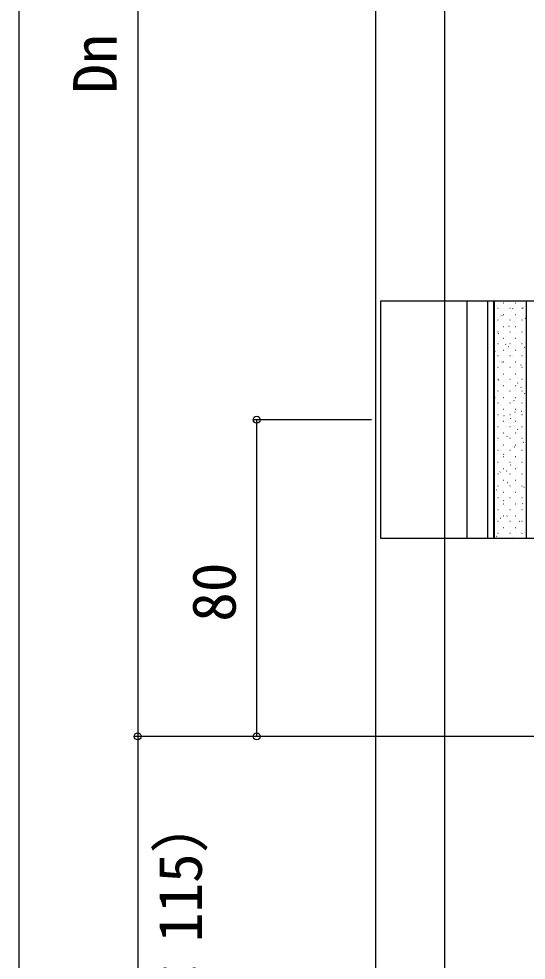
# Model space of a CAD drawing. Units: millimetres, scale not verified. Extents: x -875 to 875, y -1299 to 1293.
# Drawn here: x -378 to -250, y -992.5 to -754.7 of the extents above; entities that cross this region are included whole.
import ezdxf
from ezdxf.enums import TextEntityAlignment as Align

# ---------------------------------------------------------------- set-up
doc = ezdxf.new("R2010")
doc.units = ezdxf.units.MM
doc.header["$LTSCALE"] = 8
for name, color, linetype in [('0-3_YKK_12', 2, 'Continuous'), ('0-4_YKK_13', 4, 'Continuous'), ('0-5_YKK_D', 6, 'Continuous'), ('0-7_YSS_K', 3, 'Continuous')]:
    doc.layers.add(name, color=color, linetype=linetype)
doc.styles.add('ＭＳ ゴシック', font='')
doc.styles.get('ＭＳ ゴシック').set_extended_font_data('MS Gothic')

msp = doc.modelspace()

# ---------------------------------------------------------------- linework, layer by layer
at = {"layer": '0-3_YKK_12'}
msp.add_line((-288, -235.947), (-288, -1040.947), dxfattribs=at)
at = {"layer": '0-4_YKK_13'}
for p, q in [((-264.9, -885.947), (-264.9, -825.947)), ((-259.703, -885.947), (-259.703, -825.947)), ((-258.176, -885.947), (-258.176, -825.947)), ((-257.989, -885.947), (-257.989, -825.947)), ((-257.365, -827.181), (-257.375, -827.184)), ((-255.666, -826.463), (-255.716, -826.463)), ((-254.575, -826.193), (-254.584, -826.196)), ((-252.626, -826.463), (-252.676, -826.463)), ((-257.091, -827.838), (-257.141, -827.838)), ((-256.719, -829.793), (-256.729, -829.796)), ((-256.067, -829.651), (-256.15, -829.706)), ((-255.666, -829.453), (-255.716, -829.453)), ((-254.051, -827.838), (-254.101, -827.838)), ((-253.599, -828.688), (-253.608, -828.691)), ((-253.377, -827.871), (-253.461, -827.926)), ((-252.626, -829.453), (-252.676, -829.453)), ((-251.011, -827.838), (-251.061, -827.838)), ((-250.856, -827.717), (-250.865, -827.72)), ((-257.091, -830.828), (-257.141, -830.828)), ((-255.743, -832.288), (-255.753, -832.292)), ((-254.051, -830.828), (-254.101, -830.828)), ((-253, -831.317), (-253.01, -831.32)), ((-251.011, -830.828), (-251.061, -830.828)), ((-250.21, -830.329), (-250.219, -830.332)), ((-257.091, -833.818), (-257.141, -833.818)), ((-256.951, -834.154), (-257.034, -834.209)), ((-255.666, -832.443), (-255.716, -832.443)), ((-254.262, -832.374), (-254.345, -832.429)), ((-254.051, -833.818), (-254.101, -833.818)), ((-252.626, -832.443), (-252.676, -832.443)), ((-252.354, -833.929), (-252.364, -833.932)), ((-251.011, -833.818), (-251.061, -833.818)), ((-257.887, -835.889), (-257.897, -835.892)), ((-257.091, -836.808), (-257.141, -836.808)), ((-255.666, -835.433), (-255.716, -835.433)), ((-255.146, -836.877), (-255.23, -836.932)), ((-255.144, -834.917), (-255.154, -834.92)), ((-254.051, -836.808), (-254.101, -836.808)), ((-252.626, -835.433), (-252.676, -835.433)), ((-251.378, -836.424), (-251.388, -836.428)), ((-251.011, -836.808), (-251.061, -836.808)), ((-257.835, -838.657), (-257.919, -838.712)), ((-257.289, -838.517), (-257.298, -838.521)), ((-255.666, -838.423), (-255.716, -838.423)), ((-254.498, -837.529), (-254.508, -837.533)), ((-252.626, -838.423), (-252.676, -838.423)), ((-250.779, -839.053), (-250.789, -839.057)), ((-250.343, -837.616), (-250.427, -837.671)), ((-257.091, -839.798), (-257.141, -839.798)), ((-256.643, -841.13), (-256.652, -841.133)), ((-256.031, -841.38), (-256.114, -841.436)), ((-255.666, -841.413), (-255.716, -841.413)), ((-254.051, -839.798), (-254.101, -839.798)), ((-253.522, -840.025), (-253.532, -840.028)), ((-252.626, -841.413), (-252.676, -841.413)), ((-251.011, -839.798), (-251.061, -839.798)), ((-250.133, -841.665), (-250.143, -841.669)), ((-257.091, -842.788), (-257.141, -842.788)), ((-255.667, -843.625), (-255.676, -843.628)), ((-254.051, -842.788), (-254.101, -842.788)), ((-252.924, -842.654), (-252.933, -842.657)), ((-251.228, -842.119), (-251.311, -842.175)), ((-251.011, -842.788), (-251.061, -842.788)), ((-257.091, -845.778), (-257.141, -845.778)), ((-256.915, -845.884), (-256.998, -845.939)), ((-255.666, -844.403), (-255.716, -844.403)), ((-255.068, -846.254), (-255.077, -846.257)), ((-254.051, -845.778), (-254.101, -845.778)), ((-252.626, -844.403), (-252.676, -844.403)), ((-252.277, -845.266), (-252.287, -845.269)), ((-251.011, -845.778), (-251.061, -845.778)), ((-257.811, -847.225), (-257.82, -847.229)), ((-257.091, -848.768), (-257.141, -848.768)), ((-255.666, -847.393), (-255.716, -847.393)), ((-254.422, -848.866), (-254.431, -848.869)), ((-254.051, -848.768), (-254.101, -848.768)), ((-252.626, -847.393), (-252.676, -847.393)), ((-252.112, -846.623), (-252.196, -846.678)), ((-251.302, -847.761), (-251.311, -847.764)), ((-251.011, -848.768), (-251.061, -848.768)), ((-257.799, -850.387), (-257.883, -850.442)), ((-257.212, -849.854), (-257.221, -849.857)), ((-255.666, -850.383), (-255.716, -850.383)), ((-252.997, -851.126), (-253.08, -851.181)), ((-252.626, -850.383), (-252.676, -850.383)), ((-250.703, -850.39), (-250.712, -850.393)), ((-250.307, -849.346), (-250.391, -849.401)), ((-257.091, -851.758), (-257.141, -851.758)), ((-256.566, -852.466), (-256.575, -852.47)), ((-255.666, -853.373), (-255.716, -853.373)), ((-254.051, -851.758), (-254.101, -851.758)), ((-253.446, -851.361), (-253.455, -851.365)), ((-252.626, -853.373), (-252.676, -853.373)), ((-251.011, -851.758), (-251.061, -851.758)), ((-250.057, -853.002), (-250.066, -853.005)), ((-257.091, -854.748), (-257.141, -854.748)), ((-255.59, -854.962), (-255.599, -854.965)), ((-254.051, -854.748), (-254.101, -854.748)), ((-253.881, -855.629), (-253.965, -855.684)), ((-252.847, -853.99), (-252.856, -853.994)), ((-251.192, -853.849), (-251.275, -853.904)), ((-251.011, -854.748), (-251.061, -854.748)), ((-257.091, -857.738), (-257.141, -857.738)), ((-255.666, -856.363), (-255.716, -856.363)), ((-254.991, -857.59), (-255, -857.594)), ((-254.051, -857.738), (-254.101, -857.738)), ((-252.626, -856.363), (-252.676, -856.363)), ((-252.201, -856.602), (-252.21, -856.606)), ((-252.076, -858.352), (-252.16, -858.407)), ((-251.011, -857.738), (-251.061, -857.738)), ((-257.734, -858.562), (-257.744, -858.565)), ((-257.091, -860.728), (-257.141, -860.728)), ((-255.666, -859.353), (-255.716, -859.353)), ((-254.766, -860.132), (-254.849, -860.187)), ((-254.345, -860.203), (-254.354, -860.206)), ((-254.051, -860.728), (-254.101, -860.728)), ((-252.626, -859.353), (-252.676, -859.353)), ((-251.225, -859.098), (-251.234, -859.101)), ((-251.011, -860.728), (-251.061, -860.728)), ((-257.135, -861.191), (-257.145, -861.194)), ((-255.666, -862.343), (-255.716, -862.343)), ((-253.369, -862.698), (-253.379, -862.701)), ((-252.961, -862.855), (-253.044, -862.911)), ((-252.626, -862.343), (-252.676, -862.343)), ((-250.626, -861.727), (-250.635, -861.73)), ((-257.091, -863.718), (-257.141, -863.718)), ((-256.489, -863.803), (-256.499, -863.806)), ((-255.65, -864.635), (-255.733, -864.691)), ((-255.666, -865.333), (-255.716, -865.333)), ((-254.051, -863.718), (-254.101, -863.718)), ((-252.77, -865.327), (-252.78, -865.33)), ((-252.626, -865.333), (-252.676, -865.333)), ((-251.011, -863.718), (-251.061, -863.718)), ((-257.091, -866.708), (-257.141, -866.708)), ((-255.513, -866.298), (-255.523, -866.302)), ((-254.051, -866.708), (-254.101, -866.708)), ((-253.845, -867.359), (-253.929, -867.414)), ((-252.124, -867.939), (-252.134, -867.942)), ((-251.011, -866.708), (-251.061, -866.708)), ((-257.657, -869.899), (-257.667, -869.902)), ((-257.091, -869.698), (-257.141, -869.698)), ((-256.535, -869.139), (-256.618, -869.194)), ((-255.666, -868.323), (-255.716, -868.323)), ((-254.914, -868.927), (-254.924, -868.93)), ((-254.051, -869.698), (-254.101, -869.698)), ((-252.626, -868.323), (-252.676, -868.323)), ((-251.011, -869.698), (-251.061, -869.698)), ((-257.091, -872.688), (-257.141, -872.688)), ((-257.059, -872.527), (-257.068, -872.531)), ((-255.666, -871.313), (-255.716, -871.313)), ((-254.73, -871.862), (-254.813, -871.917)), ((-254.268, -871.539), (-254.278, -871.543)), ((-254.051, -872.688), (-254.101, -872.688)), ((-252.626, -871.313), (-252.676, -871.313)), ((-251.148, -870.434), (-251.158, -870.438)), ((-251.011, -872.688), (-251.061, -872.688)), ((-257.419, -873.642), (-257.502, -873.697)), ((-255.666, -874.303), (-255.716, -874.303)), ((-253.292, -874.035), (-253.302, -874.038)), ((-252.626, -874.303), (-252.676, -874.303)), ((-250.549, -873.063), (-250.559, -873.067)), ((-257.091, -875.678), (-257.141, -875.678)), ((-256.413, -875.14), (-256.422, -875.143)), ((-255.666, -877.293), (-255.716, -877.293)), ((-255.614, -876.365), (-255.697, -876.42)), ((-254.051, -875.678), (-254.101, -875.678)), ((-252.694, -876.664), (-252.703, -876.667)), ((-252.626, -877.293), (-252.676, -877.293)), ((-251.011, -875.678), (-251.061, -875.678)), ((-250.811, -877.104), (-250.895, -877.159)), ((-257.091, -878.668), (-257.141, -878.668)), ((-255.437, -877.635), (-255.446, -877.638)), ((-254.051, -878.668), (-254.101, -878.668)), ((-252.048, -879.276), (-252.057, -879.279)), ((-251.011, -878.668), (-251.061, -878.668)), ((-257.581, -881.235), (-257.59, -881.239)), ((-257.091, -881.658), (-257.141, -881.658)), ((-256.499, -880.868), (-256.582, -880.923)), ((-255.666, -880.283), (-255.716, -880.283)), ((-254.838, -880.264), (-254.847, -880.267)), ((-254.051, -881.658), (-254.101, -881.658)), ((-252.626, -880.283), (-252.676, -880.283)), ((-251.696, -881.607), (-251.779, -881.662)), ((-251.072, -881.771), (-251.081, -881.774)), ((-251.011, -881.658), (-251.061, -881.658)), ((-256.982, -883.864), (-256.991, -883.867)), ((-255.666, -883.273), (-255.716, -883.273)), ((-254.192, -882.876), (-254.201, -882.879)), ((-252.626, -883.273), (-252.676, -883.273)), ((-250.473, -884.4), (-250.482, -884.403)), ((-250.015, -885.947), (-258.176, -885.947)), ((-257.383, -885.371), (-257.466, -885.427)), ((-257.091, -884.648), (-257.141, -884.648)), ((-254.051, -884.648), (-254.101, -884.648)), ((-253.216, -885.371), (-253.225, -885.375)), ((-251.011, -884.648), (-251.061, -884.648))]:
    msp.add_line(p, q, dxfattribs=at)
msp.add_lwpolyline([(-286.7, -825.947), (-89.3, -825.947), (-89.3, -885.947), (-286.7, -885.947)], close=True, dxfattribs=at)
msp.add_lwpolyline([(-258.176, -825.947), (-250.015, -825.947), (-250.015, -885.947)], dxfattribs=at)
at = {"layer": '0-5_YKK_D'}
for p, q in [((-378, -349.947), (-378, -1036.947)), ((-348, -585.947), (-348, -935.947)), ((-289, -855.947), (-319, -855.947)), ((-318, -855.947), (-318, -935.947)), ((-241.5, -935.947), (-349, -935.947)), ((-241.5, -935.947), (-349, -935.947)), ((-348, -935.947), (-348, -1050.947)), ((-241.5, -935.947), (-319, -935.947))]:
    msp.add_line(p, q, dxfattribs=at)
for centre in [(-318, -855.947), (-348, -935.947), (-348, -935.947), (-318, -935.947)]:
    msp.add_circle(centre, 0.875, dxfattribs=at)
at = {"layer": '0-7_YSS_K'}
msp.add_line((-270.5, -1055.947), (-270.5, -253.447), dxfattribs=at)

# ---------------------------------------------------------------- texts
at = {"layer": '0-5_YKK_D', "style": 'ＭＳ ゴシック'}
for s, p in [('Dn', (-350, -773.56)), ('80', (-320, -906.984)), ('（標準：115）', (-328.528, -1047.95))]:
    msp.add_text(s, height=11, rotation=90, dxfattribs=at).set_placement(p, align=Align.BOTTOM_LEFT)

doc.saveas('drawing.dxf')
